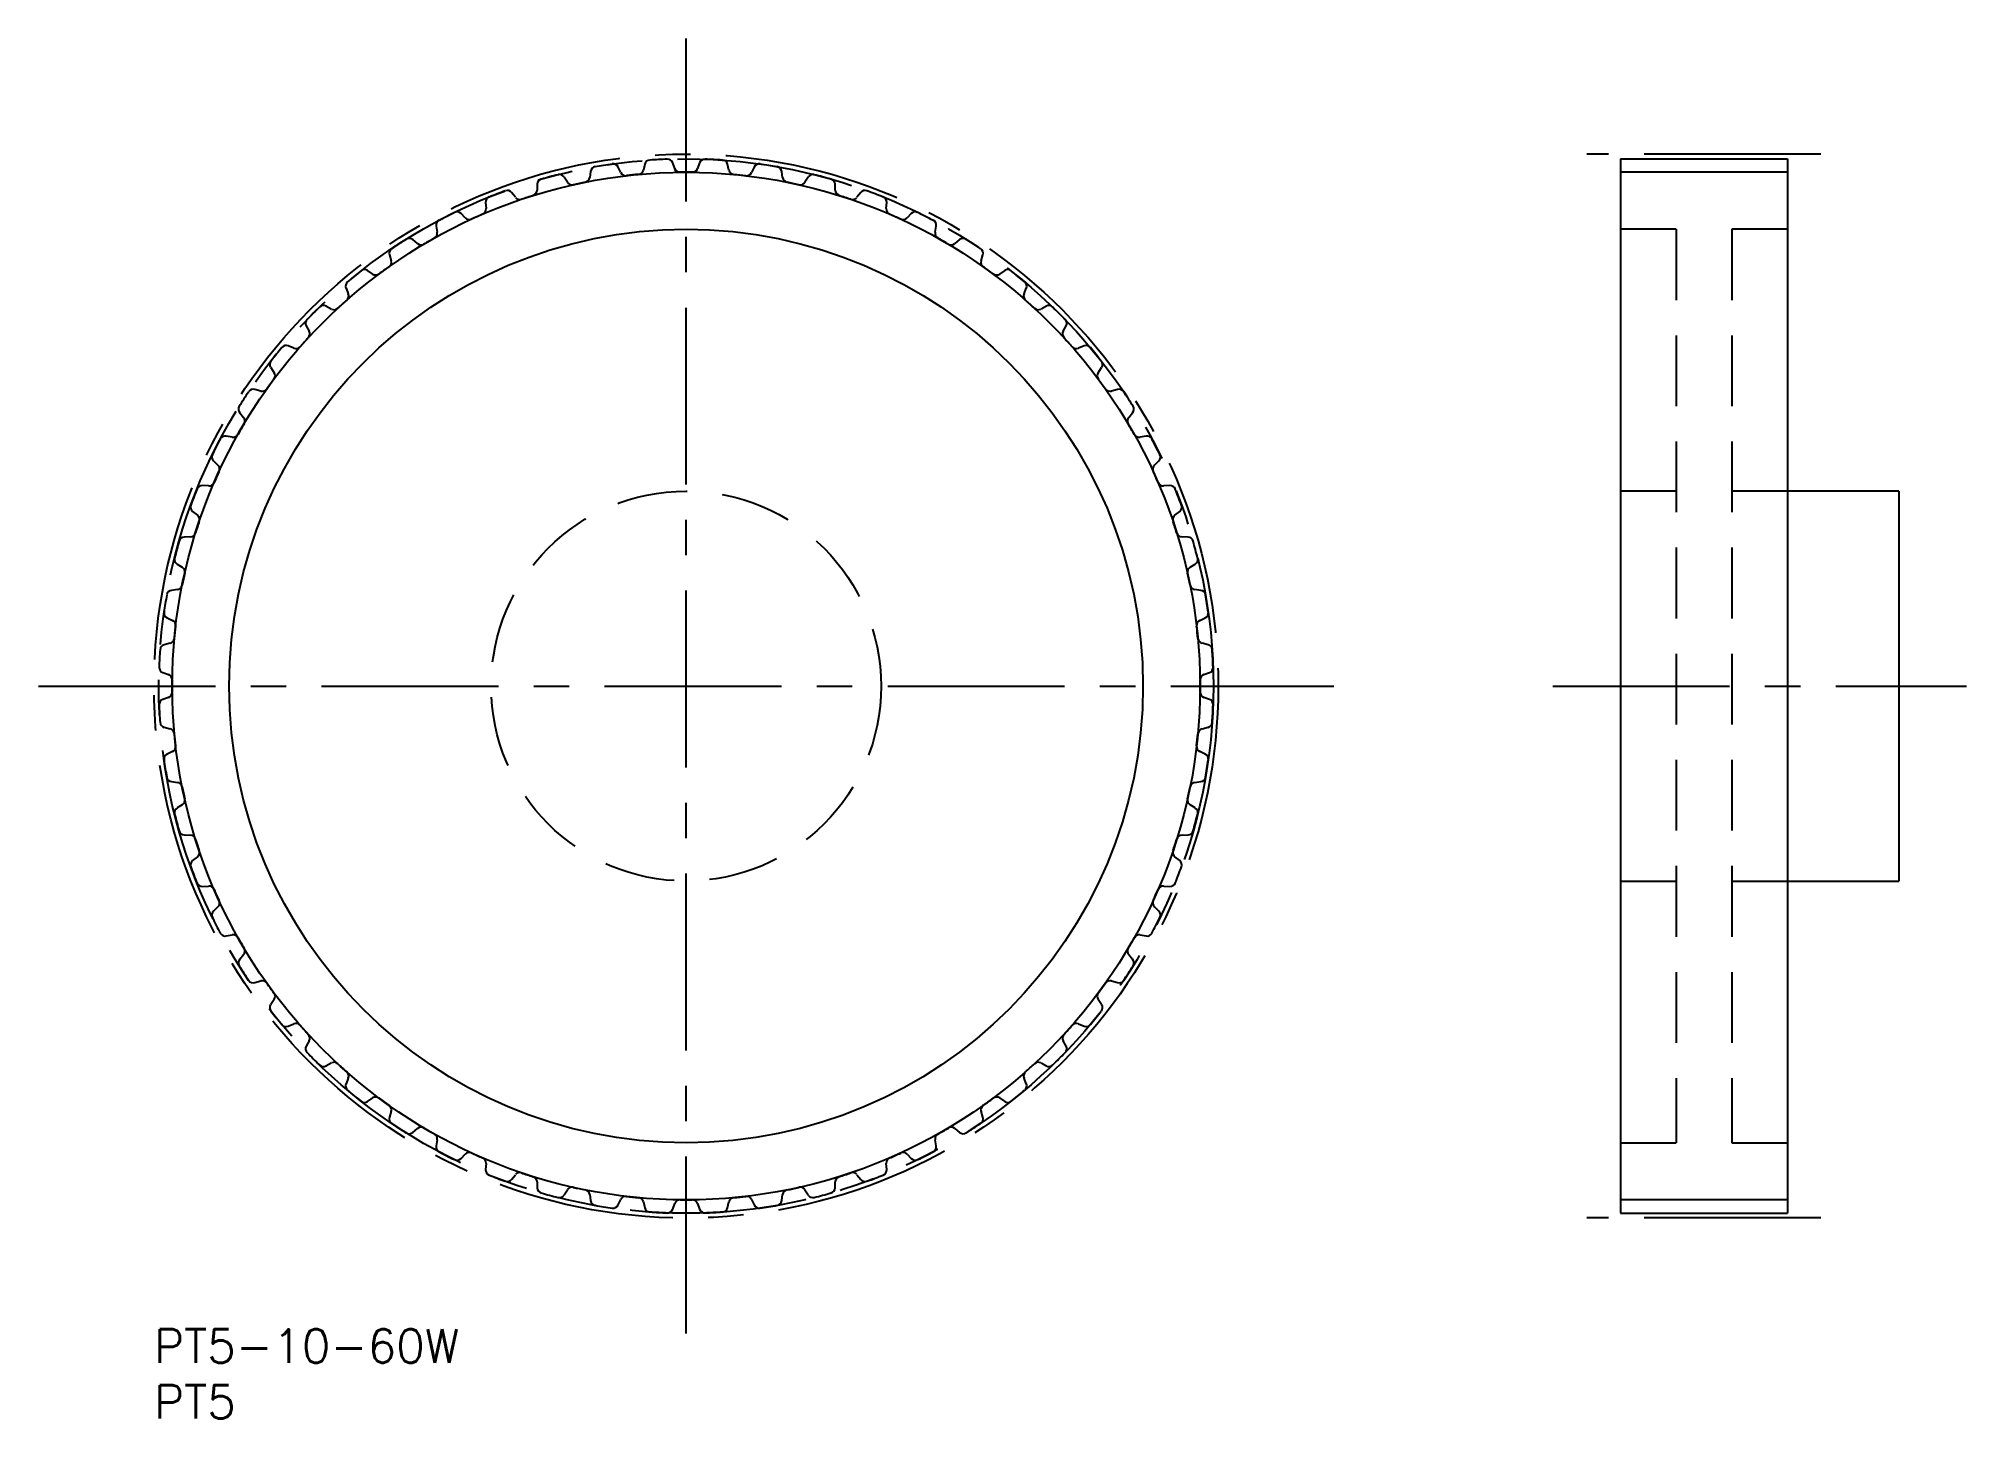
# Model space of a CAD drawing. Extents: x -10 to 163, y -8 to 116.
import ezdxf

# ---------------------------------------------------------------- set-up
doc = ezdxf.new("R2010")
doc.units = 0
doc.header["$LTSCALE"] = 0.5
for name, pattern in [('CENTER', [50.8, 31.75, -6.35, 6.35, -6.35]), ('DASHED', [19.05, 12.7, -6.35]), ('PHANTOM', [63.5, 31.75, -6.35, 6.35, -6.35, 6.35, -6.35])]:
    doc.linetypes.add(name, pattern=pattern)
for name, color, linetype in [('MSM_CENTER', 1, 'CENTER'), ('MSM_CONTINUOUS', 7, 'CONTINUOUS'), ('MSM_DASHED', 4, 'DASHED'), ('MSM_IMAGINARY', 6, 'PHANTOM'), ('MSM_NARROW', 5, 'CONTINUOUS'), ('MSM_PART_NUMBER', 7, 'CONTINUOUS')]:
    doc.layers.add(name, color=color, linetype=linetype)
doc.styles.get("Standard").update_dxf_attribs({"font": 'txt.shx', "height": 3, "bigfont": 'bigfont.shx'})

msp = doc.modelspace()

# ---------------------------------------------------------------- linework, layer by layer
at = {"layer": 'MSM_CENTER'}
for p, q in [((47.74, -0.37), (47.74, 115.86)), ((149.58, 105.49), (128.58, 105.49)), ((-10.37, 57.74), (105.86, 57.74)), ((125.51, 57.74), (162.64, 57.74)), ((149.58, 10), (128.58, 10))]:
    msp.add_line(p, q, dxfattribs=at)
msp.add_circle((47.74, 57.74), 47.75, dxfattribs=at)
at = {"layer": 'MSM_CONTINUOUS'}
for p, q in [((39.16, 103.94), (39.09, 103.39)), ((41.87, 103.83), (41.63, 104.33)), ((44.04, 104.58), (43.91, 104.05)), ((46.72, 104.2), (46.54, 104.71)), ((48.95, 104.71), (48.77, 104.2)), ((51.58, 104.05), (51.45, 104.58)), ((53.86, 104.33), (53.62, 103.83)), ((56.4, 103.39), (56.33, 103.94)), ((131.58, 105.07), (131.58, 10.42)), ((131.58, 105.07), (146.58, 105.07)), ((146.58, 105.07), (146.58, 10.42)), ((34.38, 102.79), (34.36, 102.24)), ((37.09, 102.97), (36.8, 103.43)), ((58.69, 103.43), (58.4, 102.97)), ((61.13, 102.24), (61.11, 102.79)), ((29.75, 101.14), (29.79, 100.6)), ((32.42, 101.61), (32.08, 102.04)), ((63.41, 102.04), (63.07, 101.61)), ((65.7, 100.6), (65.74, 101.14)), ((25.31, 99.02), (25.4, 98.48)), ((27.92, 99.76), (27.54, 100.16)), ((67.95, 100.16), (67.57, 99.76)), ((70.09, 98.48), (70.18, 99.02)), ((23.63, 97.46), (23.21, 97.81)), ((72.28, 97.81), (71.86, 97.46)), ((21.12, 96.45), (21.27, 95.92)), ((74.22, 95.92), (74.37, 96.45)), ((17.22, 93.46), (17.42, 92.95)), ((19.62, 94.72), (19.16, 95.03)), ((76.33, 95.03), (75.87, 94.72)), ((78.07, 92.95), (78.27, 93.46)), ((15.9, 91.58), (15.42, 91.84)), ((80.07, 91.84), (79.59, 91.58)), ((13.65, 90.07), (13.91, 89.59)), ((81.58, 89.59), (81.84, 90.07)), ((12.54, 88.07), (12.03, 88.27)), ((83.46, 88.27), (82.95, 88.07)), ((10.46, 86.33), (10.77, 85.87)), ((84.72, 85.87), (85.03, 86.33)), ((9.57, 84.22), (9.04, 84.37)), ((86.45, 84.37), (85.92, 84.22)), ((7.68, 82.28), (8.03, 81.86)), ((87.46, 81.86), (87.81, 82.28)), ((7.01, 80.09), (6.47, 80.18)), ((89.02, 80.18), (88.48, 80.09)), ((5.33, 77.95), (5.73, 77.57)), ((89.76, 77.57), (90.16, 77.95)), ((4.89, 75.7), (4.35, 75.74)), ((91.14, 75.74), (90.6, 75.7)), ((156.58, 75.24), (146.58, 75.24)), ((156.58, 75.24), (156.58, 40.24)), ((3.45, 73.41), (3.88, 73.07)), ((91.61, 73.07), (92.04, 73.41)), ((3.25, 71.13), (2.7, 71.11)), ((92.79, 71.11), (92.24, 71.13)), ((2.06, 68.69), (2.52, 68.4)), ((92.97, 68.4), (93.43, 68.69)), ((2.1, 66.4), (1.55, 66.33)), ((93.94, 66.33), (93.39, 66.4)), ((1.16, 63.86), (1.66, 63.62)), ((93.83, 63.62), (94.33, 63.86)), ((1.44, 61.58), (0.91, 61.45)), ((94.58, 61.45), (94.05, 61.58)), ((0.78, 58.95), (1.29, 58.77)), ((94.2, 58.77), (94.71, 58.95)), ((1.29, 56.72), (0.78, 56.54)), ((94.71, 56.54), (94.2, 56.72)), ((0.91, 54.04), (1.44, 53.91)), ((94.05, 53.91), (94.58, 54.04)), ((1.66, 51.87), (1.16, 51.63)), ((94.33, 51.63), (93.83, 51.87)), ((1.55, 49.16), (2.1, 49.09)), ((93.39, 49.09), (93.94, 49.16)), ((2.52, 47.09), (2.06, 46.8)), ((93.43, 46.8), (92.97, 47.09)), ((2.7, 44.38), (3.25, 44.36)), ((92.24, 44.36), (92.79, 44.38)), ((3.88, 42.42), (3.45, 42.08)), ((92.04, 42.08), (91.61, 42.42)), ((146.58, 40.24), (156.58, 40.24)), ((4.35, 39.75), (4.89, 39.79)), ((90.6, 39.79), (91.14, 39.75)), ((5.73, 37.92), (5.33, 37.54)), ((90.16, 37.54), (89.76, 37.92)), ((6.47, 35.31), (7.01, 35.4)), ((88.48, 35.4), (89.02, 35.31)), ((8.03, 33.63), (7.68, 33.21)), ((87.81, 33.21), (87.46, 33.63)), ((9.04, 31.12), (9.57, 31.27)), ((85.92, 31.27), (86.45, 31.12)), ((10.77, 29.62), (10.46, 29.16)), ((85.03, 29.16), (84.72, 29.62)), ((12.03, 27.22), (12.54, 27.42)), ((82.95, 27.42), (83.46, 27.22)), ((13.91, 25.9), (13.65, 25.42)), ((81.84, 25.42), (81.58, 25.9)), ((15.42, 23.65), (15.9, 23.91)), ((17.42, 22.54), (17.22, 22.03)), ((78.27, 22.03), (78.07, 22.54)), ((79.59, 23.91), (80.07, 23.65)), ((19.16, 20.46), (19.62, 20.77)), ((75.87, 20.77), (76.33, 20.46)), ((21.27, 19.57), (21.12, 19.04)), ((74.37, 19.04), (74.22, 19.57)), ((23.21, 17.68), (23.63, 18.03)), ((71.86, 18.03), (72.28, 17.68)), ((25.4, 17.01), (25.31, 16.47)), ((27.54, 15.33), (27.92, 15.73)), ((67.57, 15.73), (67.95, 15.33)), ((70.18, 16.47), (70.09, 17.01)), ((29.79, 14.89), (29.75, 14.35)), ((32.08, 13.45), (32.42, 13.88)), ((63.07, 13.88), (63.41, 13.45)), ((65.74, 14.35), (65.7, 14.89)), ((34.36, 13.25), (34.38, 12.7)), ((36.8, 12.06), (37.09, 12.52)), ((58.4, 12.52), (58.69, 12.06)), ((61.11, 12.7), (61.13, 13.25)), ((39.09, 12.1), (39.16, 11.55)), ((41.63, 11.16), (41.87, 11.66)), ((43.91, 11.44), (44.04, 10.91)), ((46.54, 10.78), (46.72, 11.29)), ((48.77, 11.29), (48.95, 10.78)), ((51.45, 10.91), (51.58, 11.44)), ((53.62, 11.66), (53.86, 11.16)), ((56.33, 11.55), (56.4, 12.1)), ((131.58, 10.42), (146.58, 10.42))]:
    msp.add_line(p, q, dxfattribs=at)
msp.add_circle((47.74, 57.74), 41, dxfattribs=at)
for centre, radius, start, end in [((39.66, 103.87), 0.5, 99.945, 172), ((47.74, 57.74), 47.32, 98.055, 99.945), ((41.18, 104.11), 0.5, 26, 98.055), ((42.32, 104.05), 0.5, 206, 276.6782), ((43.42, 104.17), 0.5, 275.3218, 346), ((44.52, 104.46), 0.5, 93.945, 166), ((47.74, 57.74), 47.32, 92.055, 93.945), ((46.07, 104.54), 0.5, 20, 92.055), ((47.19, 104.37), 0.5, 200, 270.6782), ((47.74, 57.74), 46.12, 89.3218, 90.6782), ((48.3, 104.37), 0.5, 269.3218, 340), ((49.42, 104.54), 0.5, 87.945, 160), ((47.74, 57.74), 47.32, 86.055, 87.945), ((50.97, 104.46), 0.5, 14, 86.055), ((52.07, 104.17), 0.5, 194, 264.6782), ((53.17, 104.05), 0.5, 263.3218, 334), ((54.31, 104.11), 0.5, 81.945, 154), ((47.74, 57.74), 47.32, 80.055, 81.945), ((55.83, 103.87), 0.5, 8, 80.055), ((47.74, 57.74), 47.32, 110.055, 111.945), ((31.69, 101.73), 0.5, 38, 110.055), ((33.86, 102.26), 0.5, 287.3218, 358), ((34.88, 102.77), 0.5, 105.945, 178), ((47.74, 57.74), 47.32, 104.055, 105.945), ((36.37, 103.17), 0.5, 32, 104.055), ((37.51, 103.23), 0.5, 212, 282.6782), ((47.74, 57.74), 46.12, 101.3218, 102.6782), ((38.59, 103.46), 0.5, 281.3218, 352), ((47.74, 57.74), 46.13, 95.3218, 96.6782), ((47.74, 57.74), 46.12, 83.3218, 84.6782), ((56.9, 103.46), 0.5, 188, 258.6782), ((47.74, 57.74), 46.13, 77.3218, 78.6782), ((57.98, 103.23), 0.5, 257.3218, 328), ((59.12, 103.17), 0.5, 75.945, 148), ((47.74, 57.74), 47.32, 74.055, 75.945), ((60.61, 102.77), 0.5, 2, 74.055), ((61.63, 102.26), 0.5, 182, 252.6782), ((63.8, 101.73), 0.5, 69.945, 142), ((47.74, 57.74), 47.32, 68.055, 69.945), ((29.29, 100.56), 0.5, 293.3218, 4), ((30.25, 101.18), 0.5, 111.945, 184), ((32.81, 101.91), 0.5, 218, 288.6782), ((47.74, 57.74), 46.12, 107.3218, 108.6782), ((47.74, 57.74), 46.12, 71.3218, 72.6782), ((62.68, 101.91), 0.5, 251.3218, 322), ((65.24, 101.18), 0.5, 356, 68.055), ((66.2, 100.56), 0.5, 176, 246.6782), ((25.8, 99.11), 0.5, 117.945, 190), ((47.74, 57.74), 47.32, 116.055, 117.945), ((27.18, 99.81), 0.5, 44, 116.055), ((28.28, 100.11), 0.5, 224, 294.6782), ((47.74, 57.74), 46.12, 113.3218, 114.6782), ((47.74, 57.74), 46.12, 65.3218, 66.6782), ((67.21, 100.11), 0.5, 245.3218, 316), ((68.31, 99.81), 0.5, 63.945, 136), ((47.74, 57.74), 47.32, 62.055, 63.945), ((69.69, 99.11), 0.5, 350, 62.055), ((21.6, 96.59), 0.5, 123.945, 196), ((47.74, 57.74), 47.32, 122.055, 123.945), ((22.89, 97.43), 0.5, 50, 122.055), ((23.96, 97.84), 0.5, 230, 300.6782), ((47.74, 57.74), 46.12, 119.3218, 120.6782), ((24.91, 98.4), 0.5, 299.3218, 10), ((70.58, 98.4), 0.5, 170, 240.6782), ((47.74, 57.74), 46.12, 59.3218, 60.6782), ((71.53, 97.84), 0.5, 239.3218, 310), ((72.6, 97.43), 0.5, 57.945, 130), ((47.74, 57.74), 47.32, 56.055, 57.945), ((73.89, 96.59), 0.5, 344, 56.055), ((47.74, 57.74), 46.13, 125.3218, 126.6782), ((20.79, 95.79), 0.5, 305.3218, 16), ((74.7, 95.79), 0.5, 164, 234.6782), ((47.74, 57.74), 46.13, 53.3218, 54.6782), ((17.68, 93.64), 0.5, 129.945, 202), ((47.74, 57.74), 47.32, 128.055, 129.945), ((18.88, 94.62), 0.5, 56, 128.055), ((19.89, 95.14), 0.5, 236, 306.6782), ((75.6, 95.14), 0.5, 233.3218, 304), ((76.61, 94.62), 0.5, 51.945, 124), ((47.74, 57.74), 47.32, 50.055, 51.945), ((77.81, 93.64), 0.5, 338, 50.055), ((47.74, 57.74), 47.32, 134.055, 135.945), ((15.19, 91.4), 0.5, 62, 134.055), ((47.74, 57.74), 46.13, 131.3218, 132.6782), ((16.96, 92.76), 0.5, 311.3218, 22), ((78.53, 92.76), 0.5, 158, 228.6782), ((47.74, 57.74), 46.13, 47.3218, 48.6782), ((80.3, 91.4), 0.5, 45.945, 118), ((47.74, 57.74), 47.32, 44.055, 45.945), ((14.09, 90.3), 0.5, 135.945, 208), ((16.14, 92.02), 0.5, 242, 312.6782), ((79.35, 92.02), 0.5, 227.3218, 298), ((81.4, 90.3), 0.5, 332, 44.055), ((11.85, 87.81), 0.5, 68, 140.055), ((47.74, 57.74), 46.12, 137.3218, 138.6782), ((13.47, 89.35), 0.5, 317.3218, 28), ((82.02, 89.35), 0.5, 152, 222.6782), ((47.74, 57.74), 46.12, 41.3218, 42.6782), ((83.64, 87.81), 0.5, 39.945, 112), ((10.87, 86.61), 0.5, 141.945, 214), ((47.74, 57.74), 47.32, 140.055, 141.945), ((12.73, 88.53), 0.5, 248, 318.6782), ((82.76, 88.53), 0.5, 221.3218, 292), ((47.74, 57.74), 47.32, 38.055, 39.945), ((84.62, 86.61), 0.5, 326, 38.055), ((47.74, 57.74), 46.13, 143.3218, 144.6782), ((10.35, 85.6), 0.5, 323.3218, 34), ((85.14, 85.6), 0.5, 146, 216.6782), ((47.74, 57.74), 46.12, 35.3218, 36.6782), ((47.74, 57.74), 47.32, 146.055, 147.945), ((8.9, 83.89), 0.5, 74, 146.055), ((9.7, 84.7), 0.5, 254, 324.6782), ((85.79, 84.7), 0.5, 215.3218, 286), ((86.59, 83.89), 0.5, 33.945, 106), ((47.74, 57.74), 47.32, 32.055, 33.945), ((8.06, 82.6), 0.5, 147.945, 220), ((7.65, 81.53), 0.5, 329.3218, 40), ((87.84, 81.53), 0.5, 140, 210.6782), ((87.43, 82.6), 0.5, 320, 32.055), ((47.74, 57.74), 47.32, 152.055, 153.945), ((6.38, 79.69), 0.5, 80, 152.055), ((7.09, 80.58), 0.5, 260, 330.6782), ((47.74, 57.74), 46.12, 149.3218, 150.6782), ((47.74, 57.74), 46.12, 29.3218, 30.6782), ((88.4, 80.58), 0.5, 209.3218, 280), ((89.11, 79.69), 0.5, 27.945, 100), ((47.74, 57.74), 47.32, 26.055, 27.945), ((5.68, 78.31), 0.5, 153.945, 226), ((89.81, 78.31), 0.5, 314, 26.055), ((47.74, 57.74), 46.12, 155.3218, 156.6782), ((5.38, 77.21), 0.5, 335.3218, 46), ((90.11, 77.21), 0.5, 134, 204.6782), ((47.74, 57.74), 46.13, 23.3218, 24.6782), ((47.74, 57.74), 47.32, 158.055, 159.945), ((4.31, 75.24), 0.5, 86, 158.055), ((4.93, 76.2), 0.5, 266, 336.6782), ((90.56, 76.2), 0.5, 203.3218, 274), ((91.18, 75.24), 0.5, 21.945, 94), ((47.74, 57.74), 47.32, 20.055, 21.945), ((3.76, 73.8), 0.5, 159.945, 232), ((3.58, 72.68), 0.5, 341.3218, 52), ((91.91, 72.68), 0.5, 128, 198.6782), ((91.73, 73.8), 0.5, 308, 20.055), ((2.72, 70.61), 0.5, 92, 164.055), ((3.23, 71.63), 0.5, 272, 342.6782), ((47.74, 57.74), 46.12, 161.3218, 162.6782), ((47.74, 57.74), 46.12, 17.3218, 18.6782), ((92.26, 71.63), 0.5, 197.3218, 268), ((92.77, 70.61), 0.5, 15.945, 88), ((2.32, 69.12), 0.5, 165.945, 238), ((47.74, 57.74), 47.32, 164.055, 165.945), ((47.74, 57.74), 47.32, 14.055, 15.945), ((93.17, 69.12), 0.5, 302, 14.055), ((2.26, 67.98), 0.5, 347.3218, 58), ((47.74, 57.74), 46.12, 167.3218, 168.6782), ((93.23, 67.98), 0.5, 122, 192.6782), ((47.74, 57.74), 46.13, 11.3218, 12.6782), ((47.74, 57.74), 47.32, 170.055, 171.945), ((1.62, 65.83), 0.5, 98, 170.055), ((2.03, 66.9), 0.5, 278, 348.6782), ((93.46, 66.9), 0.5, 191.3218, 262), ((93.87, 65.83), 0.5, 9.945, 82), ((47.74, 57.74), 47.32, 8.055, 9.945), ((1.38, 64.31), 0.5, 171.945, 244), ((94.11, 64.31), 0.5, 296, 8.055), ((1.44, 63.17), 0.5, 353.3218, 64), ((47.74, 57.74), 46.13, 173.3218, 174.6782), ((94.05, 63.17), 0.5, 116, 186.6782), ((47.74, 57.74), 46.13, 5.3218, 6.6782), ((47.74, 57.74), 47.32, 176.055, 177.945), ((1.03, 60.97), 0.5, 104, 176.055), ((1.32, 62.07), 0.5, 284, 354.6782), ((94.17, 62.07), 0.5, 185.3218, 256), ((94.46, 60.97), 0.5, 3.945, 76), ((47.74, 57.74), 47.32, 2.055, 3.945), ((0.95, 59.42), 0.5, 177.945, 250), ((94.54, 59.42), 0.5, 290, 2.055), ((1.12, 58.3), 0.5, 359.3218, 70), ((1.12, 57.19), 0.5, 290, 0.6782), ((47.74, 57.74), 46.13, 179.3218, 180.6782), ((94.37, 58.3), 0.5, 110, 180.6782), ((47.74, 57.74), 46.13, 359.3218, 0.6782), ((94.37, 57.19), 0.5, 179.3218, 250), ((0.95, 56.07), 0.5, 110, 182.055), ((47.74, 57.74), 47.32, 182.055, 183.945), ((94.54, 56.07), 0.5, 357.945, 70), ((47.74, 57.74), 47.32, 356.055, 357.945), ((1.03, 54.52), 0.5, 183.945, 256), ((1.32, 53.42), 0.5, 5.3218, 76), ((94.17, 53.42), 0.5, 104, 174.6782), ((94.46, 54.52), 0.5, 284, 356.055), ((1.44, 52.32), 0.5, 296, 6.6782), ((47.74, 57.74), 46.13, 185.3218, 186.6782), ((94.05, 52.32), 0.5, 173.3218, 244), ((47.74, 57.74), 46.12, 353.3218, 354.6782), ((1.38, 51.18), 0.5, 116, 188.055), ((47.74, 57.74), 47.32, 188.055, 189.945), ((94.11, 51.18), 0.5, 351.945, 64), ((47.74, 57.74), 47.32, 350.055, 351.945), ((1.62, 49.66), 0.5, 189.945, 262), ((2.03, 48.59), 0.5, 11.3218, 82), ((47.74, 57.74), 46.12, 191.3218, 192.6782), ((47.74, 57.74), 46.13, 347.3218, 348.6782), ((93.46, 48.59), 0.5, 98, 168.6782), ((93.87, 49.66), 0.5, 278, 350.055), ((2.32, 46.37), 0.5, 122, 194.055), ((2.26, 47.51), 0.5, 302, 12.6782), ((93.23, 47.51), 0.5, 167.3218, 238), ((93.17, 46.37), 0.5, 345.945, 58), ((47.74, 57.74), 47.32, 194.055, 195.945), ((47.74, 57.74), 47.32, 344.055, 345.945), ((2.72, 44.88), 0.5, 195.945, 268), ((3.23, 43.86), 0.5, 17.3218, 88), ((47.74, 57.74), 46.12, 197.3218, 198.6782), ((47.74, 57.74), 46.12, 341.3218, 342.6782), ((92.26, 43.86), 0.5, 92, 162.6782), ((92.77, 44.88), 0.5, 272, 344.055), ((3.76, 41.69), 0.5, 128, 200.055), ((3.58, 42.81), 0.5, 308, 18.6782), ((91.91, 42.81), 0.5, 161.3218, 232), ((91.73, 41.69), 0.5, 339.945, 52), ((47.74, 57.74), 47.32, 200.055, 201.945), ((4.31, 40.25), 0.5, 201.945, 274), ((91.18, 40.25), 0.5, 266, 338.055), ((47.74, 57.74), 47.32, 338.055, 339.945), ((4.93, 39.29), 0.5, 23.3218, 94), ((47.74, 57.74), 46.13, 203.3218, 204.6782), ((5.38, 38.28), 0.5, 314, 24.6782), ((90.11, 38.28), 0.5, 155.3218, 226), ((47.74, 57.74), 46.12, 335.3218, 336.6782), ((90.56, 39.29), 0.5, 86, 156.6782), ((5.68, 37.18), 0.5, 134, 206.055), ((47.74, 57.74), 47.32, 206.055, 207.945), ((47.74, 57.74), 47.32, 332.055, 333.945), ((89.81, 37.18), 0.5, 333.945, 46), ((6.38, 35.8), 0.5, 207.945, 280), ((7.09, 34.91), 0.5, 29.3218, 100), ((47.74, 57.74), 46.12, 209.3218, 210.6782), ((47.74, 57.74), 46.13, 329.3218, 330.6782), ((88.4, 34.91), 0.5, 80, 150.6782), ((89.11, 35.8), 0.5, 260, 332.055), ((8.06, 32.89), 0.5, 140, 212.055), ((7.65, 33.96), 0.5, 320, 30.6782), ((87.84, 33.96), 0.5, 149.3218, 220), ((87.43, 32.89), 0.5, 327.945, 40), ((47.74, 57.74), 47.32, 212.055, 213.945), ((8.9, 31.6), 0.5, 213.945, 286), ((9.7, 30.79), 0.5, 35.3218, 106), ((85.79, 30.79), 0.5, 74, 144.6782), ((86.59, 31.6), 0.5, 254, 326.055), ((47.74, 57.74), 47.32, 326.055, 327.945), ((47.74, 57.74), 46.13, 215.3218, 216.6782), ((10.35, 29.89), 0.5, 326, 36.6782), ((85.14, 29.89), 0.5, 143.3218, 214), ((47.74, 57.74), 46.13, 323.3218, 324.6782), ((10.87, 28.88), 0.5, 146, 218.055), ((47.74, 57.74), 47.32, 218.055, 219.945), ((47.74, 57.74), 47.32, 320.055, 321.945), ((84.62, 28.88), 0.5, 321.945, 34), ((11.85, 27.68), 0.5, 219.945, 292), ((12.73, 26.96), 0.5, 41.3218, 112), ((47.74, 57.74), 46.12, 221.3218, 222.6782), ((13.47, 26.14), 0.5, 332, 42.6782), ((82.02, 26.14), 0.5, 137.3218, 208), ((47.74, 57.74), 46.13, 317.3218, 318.6782), ((82.76, 26.96), 0.5, 68, 138.6782), ((83.64, 27.68), 0.5, 248, 320.055), ((14.09, 25.19), 0.5, 152, 224.055), ((47.74, 57.74), 47.32, 224.055, 225.945), ((47.74, 57.74), 47.32, 314.055, 315.945), ((81.4, 25.19), 0.5, 315.945, 28), ((15.19, 24.09), 0.5, 225.945, 298), ((16.14, 23.47), 0.5, 47.3218, 118), ((47.74, 57.74), 46.12, 227.3218, 228.6782), ((16.96, 22.73), 0.5, 338, 48.6782), ((78.53, 22.73), 0.5, 131.3218, 202), ((47.74, 57.74), 46.12, 311.3218, 312.6782), ((79.35, 23.47), 0.5, 62, 132.6782), ((80.3, 24.09), 0.5, 242, 314.055), ((17.68, 21.85), 0.5, 158, 230.055), ((47.74, 57.74), 47.32, 230.055, 231.945), ((19.89, 20.35), 0.5, 53.3218, 124), ((75.6, 20.35), 0.5, 56, 126.6782), ((47.74, 57.74), 47.32, 308.055, 309.945), ((77.81, 21.85), 0.5, 309.945, 22), ((18.88, 20.87), 0.5, 231.945, 304), ((47.74, 57.74), 46.12, 233.3218, 234.6782), ((20.79, 19.7), 0.5, 344, 54.6782), ((21.6, 18.9), 0.5, 164, 236.055), ((73.89, 18.9), 0.5, 303.945, 16), ((74.7, 19.7), 0.5, 125.3218, 196), ((47.74, 57.74), 46.13, 305.3218, 306.6782), ((76.61, 20.87), 0.5, 236, 308.055), ((47.74, 57.74), 47.32, 236.055, 237.945), ((22.89, 18.06), 0.5, 237.945, 310), ((23.96, 17.65), 0.5, 59.3218, 130), ((47.74, 57.74), 46.12, 239.3218, 240.6782), ((24.91, 17.09), 0.5, 350, 60.6782), ((70.58, 17.09), 0.5, 119.3218, 190), ((47.74, 57.74), 46.13, 299.3218, 300.6782), ((71.53, 17.65), 0.5, 50, 120.6782), ((72.6, 18.06), 0.5, 230, 302.055), ((47.74, 57.74), 47.32, 302.055, 303.945), ((25.8, 16.38), 0.5, 170, 242.055), ((47.74, 57.74), 47.32, 242.055, 243.945), ((28.28, 15.38), 0.5, 65.3218, 136), ((47.74, 57.74), 46.12, 245.3218, 246.6782), ((47.74, 57.74), 46.13, 293.3218, 294.6782), ((67.21, 15.38), 0.5, 44, 114.6782), ((47.74, 57.74), 47.32, 296.055, 297.945), ((69.69, 16.38), 0.5, 297.945, 10), ((27.18, 15.68), 0.5, 243.945, 316), ((29.29, 14.93), 0.5, 356, 66.6782), ((30.25, 14.31), 0.5, 176, 248.055), ((47.74, 57.74), 47.32, 248.055, 249.945), ((32.81, 13.58), 0.5, 71.3218, 142), ((47.74, 57.74), 46.13, 251.3218, 252.6782), ((47.74, 57.74), 46.13, 287.3218, 288.6782), ((62.68, 13.58), 0.5, 38, 108.6782), ((47.74, 57.74), 47.32, 290.055, 291.945), ((65.24, 14.31), 0.5, 291.945, 4), ((66.2, 14.93), 0.5, 113.3218, 184), ((68.31, 15.68), 0.5, 224, 296.055), ((31.69, 13.76), 0.5, 249.945, 322), ((33.86, 13.23), 0.5, 2, 72.6782), ((34.88, 12.72), 0.5, 182, 254.055), ((47.74, 57.74), 47.32, 254.055, 255.945), ((37.51, 12.26), 0.5, 77.3218, 148), ((47.74, 57.74), 46.12, 257.3218, 258.6782), ((38.59, 12.03), 0.5, 8, 78.6782), ((56.9, 12.03), 0.5, 101.3218, 172), ((47.74, 57.74), 46.13, 281.3218, 282.6782), ((57.98, 12.26), 0.5, 32, 102.6782), ((47.74, 57.74), 47.32, 284.055, 285.945), ((60.61, 12.72), 0.5, 285.945, 358), ((61.63, 13.23), 0.5, 107.3218, 178), ((63.8, 13.76), 0.5, 218, 290.055), ((36.37, 12.32), 0.5, 255.945, 328), ((39.66, 11.62), 0.5, 188, 260.055), ((47.74, 57.74), 47.32, 260.055, 261.945), ((41.18, 11.38), 0.5, 261.945, 334), ((42.32, 11.44), 0.5, 83.3218, 154), ((47.74, 57.74), 46.13, 263.3218, 264.6782), ((43.42, 11.32), 0.5, 14, 84.6782), ((44.52, 11.03), 0.5, 194, 266.055), ((47.74, 57.74), 47.32, 266.055, 267.945), ((46.07, 10.95), 0.5, 267.945, 340), ((47.19, 11.12), 0.5, 89.3218, 160), ((47.74, 57.74), 46.13, 269.3218, 270.6782), ((48.3, 11.12), 0.5, 20, 90.6782), ((49.42, 10.95), 0.5, 200, 272.055), ((47.74, 57.74), 47.32, 272.055, 273.945), ((50.97, 11.03), 0.5, 273.945, 346), ((52.07, 11.32), 0.5, 95.3218, 166), ((47.74, 57.74), 46.12, 275.3218, 276.6782), ((53.17, 11.44), 0.5, 26, 96.6782), ((54.31, 11.38), 0.5, 206, 278.055), ((47.74, 57.74), 47.32, 278.055, 279.945), ((55.83, 11.62), 0.5, 279.945, 352), ((59.12, 12.32), 0.5, 212, 284.055)]:
    msp.add_arc(centre, radius, start, end, dxfattribs=at)
at = {"layer": 'MSM_DASHED'}
for p, q in [((136.58, 98.74), (131.58, 98.74)), ((136.58, 98.74), (136.58, 16.74)), ((146.58, 98.74), (141.58, 98.74)), ((141.58, 98.74), (141.58, 16.74)), ((136.58, 75.24), (131.58, 75.24)), ((146.58, 75.24), (141.58, 75.24)), ((131.58, 40.24), (136.58, 40.24)), ((141.58, 40.24), (146.58, 40.24)), ((131.58, 16.74), (136.58, 16.74)), ((141.58, 16.74), (146.58, 16.74))]:
    msp.add_line(p, q, dxfattribs=at)
msp.add_circle((47.74, 57.74), 17.5, dxfattribs=at)
at = {"layer": 'MSM_IMAGINARY'}
msp.add_circle((47.74, 57.74), 47.32, dxfattribs=at)
at = {"layer": 'MSM_NARROW'}
for p, q in [((46.85, 103.86), (46.72, 104.2)), ((48.64, 103.86), (48.77, 104.2)), ((146.58, 103.87), (131.58, 103.87)), ((146.58, 11.62), (131.58, 11.62))]:
    msp.add_line(p, q, dxfattribs=at)
msp.add_circle((47.74, 57.74), 46.12, dxfattribs=at)
for start, end in [(90.6782, 91.118), (88.882, 89.3218)]:
    msp.add_arc((47.74, 57.74), 46.12, start, end, dxfattribs=at)

# ---------------------------------------------------------------- texts
at = {"layer": 'MSM_PART_NUMBER'}
for s, p in [('PT5-10-60W', (0, -3)), ('PT5', (0, -8))]:
    msp.add_text(s, height=3, dxfattribs=at).set_placement(p)

doc.saveas('drawing.dxf')
